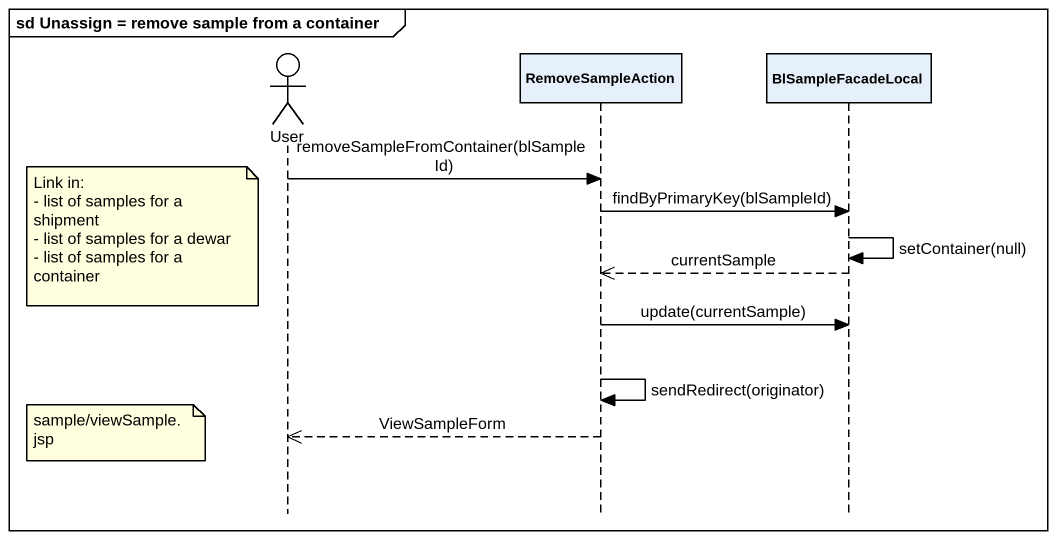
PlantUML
@startuml
mainframe sd Unassign = remove sample from a container
hide footbox
actor User
participant RemoveSampleAction
participant BlSampleFacadeLocal

User -> RemoveSampleAction : removeSampleFromContainer(blSampleId)
RemoveSampleAction -> BlSampleFacadeLocal : findByPrimaryKey(blSampleId)
note left of User
  Link in:
  - list of samples for a shipment
  - list of samples for a dewar
  - list of samples for a container
end note
BlSampleFacadeLocal -> BlSampleFacadeLocal : setContainer(null)
BlSampleFacadeLocal -->> RemoveSampleAction : currentSample
RemoveSampleAction -> BlSampleFacadeLocal : update(currentSample)
RemoveSampleAction -> RemoveSampleAction : sendRedirect(originator)
note left of User : sample/viewSample.jsp
RemoveSampleAction -->> User : ViewSampleForm
@enduml
